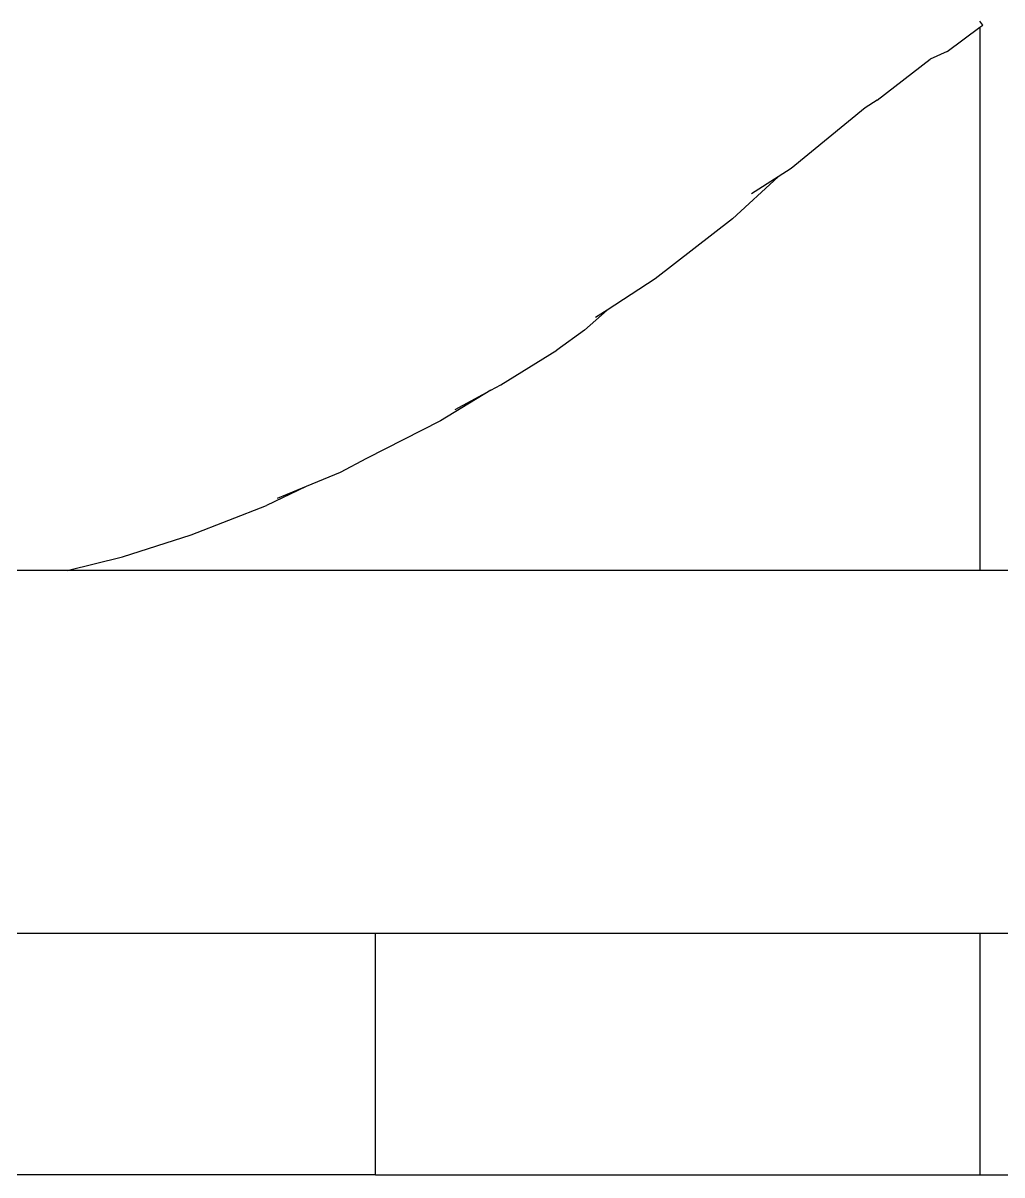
# Model space of a CAD drawing. Header units: inches. Extents: x 9636 to 21597, y -10243 to 557.
# Drawn here: x 13123.5 to 13129.04, y -8632.33 to -8625.81 of the extents above; entities that cross this region are included whole.
import ezdxf

# ---------------------------------------------------------------- set-up
doc = ezdxf.new("R2010")
doc.units = ezdxf.units.IN
doc.header["$MEASUREMENT"] = 0
doc.layers.add('Edges', color=7, linetype='Continuous')

# ---------------------------------------------------------------- blocks, each defined once
blk = doc.blocks.new('Porch Swing Bed Twin Size pl')
at = {"layer": 'Edges'}
for p, q in [((33.7694, 43.6719), (29.7694, 43.6719)), ((36.2694, 43.6719), (33.7694, 43.6719)), ((33.7694, 42.6719), (33.7694, 43.6719)), ((36.2694, 43.6719), (36.2694, 42.6719)), ((36.2694, 43.6719), (106.2694, 43.6719)), ((33.7694, 42.6719), (32.2694, 42.6719)), ((36.2694, 42.6719), (33.7694, 42.6719)), ((106.2694, 42.6719), (36.2694, 42.6719)), ((32.2694, 41.1719), (33.7694, 41.1719)), ((33.7694, 38.9247), (33.7694, 41.1719)), ((33.7694, 41.1719), (37.5437, 41.1719)), ((37.5437, 41.1719), (37.315, 41.115)), ((37.5437, 41.1719), (46.0059, 41.1719)), ((37.315, 41.115), (37.0309, 41.0247)), ((37.0309, 41.0247), (36.7196, 40.903)), ((36.5549, 40.8248), (36.7196, 40.903)), ((36.5549, 40.8248), (36.6759, 40.875)), ((36.4153, 40.7669), (36.5549, 40.8248)), ((36.3057, 40.7096), (36.4153, 40.7669)), ((35.9999, 40.5537), (36.3057, 40.7096)), ((35.7915, 40.4269), (35.9999, 40.5537)), ((35.9391, 40.5058), (35.7915, 40.4269)), ((35.7502, 40.4049), (35.5192, 40.2607)), ((35.7915, 40.4269), (35.7502, 40.4049)), ((35.4048, 40.1778), (35.5192, 40.2607)), ((35.4048, 40.1778), (35.3109, 40.0949)), ((35.3109, 40.0949), (35.3588, 40.1258)), ((35.1121, 39.9666), (35.3109, 40.0949)), ((34.7929, 39.7183), (35.1121, 39.9666)), ((34.7929, 39.7183), (34.6036, 39.5435)), ((34.6036, 39.5435), (34.7143, 39.6138)), ((34.5502, 39.5096), (34.6036, 39.5435)), ((34.2445, 39.2589), (34.5502, 39.5096)), ((34.1947, 39.2269), (34.2445, 39.2589)), ((34.1947, 39.2269), (33.9754, 39.0576)), ((33.9047, 39.0254), (33.7694, 38.9247)), ((33.9047, 39.0254), (33.9754, 39.0576)), ((33.7694, 38.9247), (33.7582, 38.9164)), ((33.7582, 38.9164), (33.7694, 38.8999))]:
    blk.add_line(p, q, dxfattribs=at)

msp = doc.modelspace()

# ---------------------------------------------------------------- block references
at = {"xscale": 1.370056412249949, "yscale": 1.370056412249949, "zscale": 1.370056412249949, "rotation": 180}
msp.add_blockref('Porch Swing Bed Twin Size pl', (13175.186, -8572.5015), dxfattribs=at)

doc.saveas('drawing.dxf')
